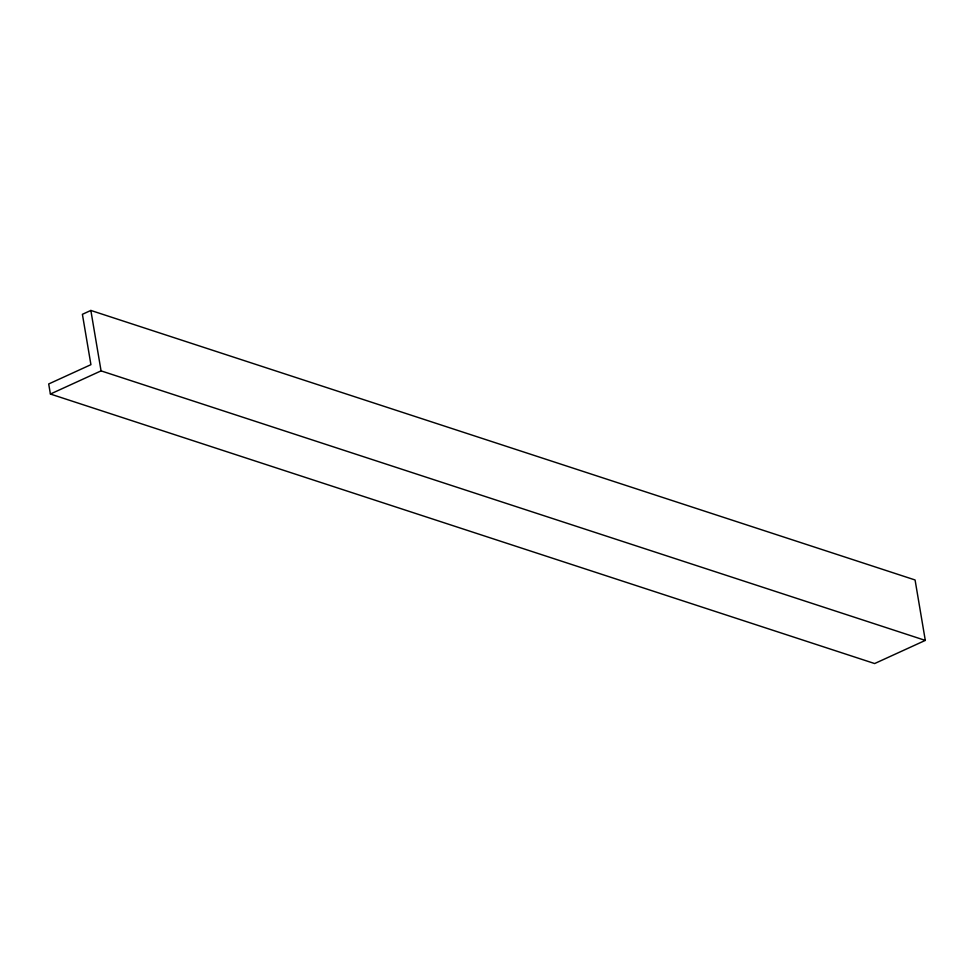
<?xml version="1.0" encoding="UTF-8"?>
<svg xmlns="http://www.w3.org/2000/svg" width="974" height="974" viewBox="0 0 974 974"><rect width="100%" height="100%" fill="white"/><g stroke="black" fill="none" stroke-linecap="round" stroke-linejoin="round"><path stroke-width="1.46" d="M90.85 310.45L82.4 314.31L90.923 364.666L48.7 383.963L50.404 394.032L874.64 663.55L925.3 640.405L915.073 579.968L90.85 310.45L101.065 370.875L925.3 640.405M50.404 394.032L101.065 370.875"/></g></svg>
